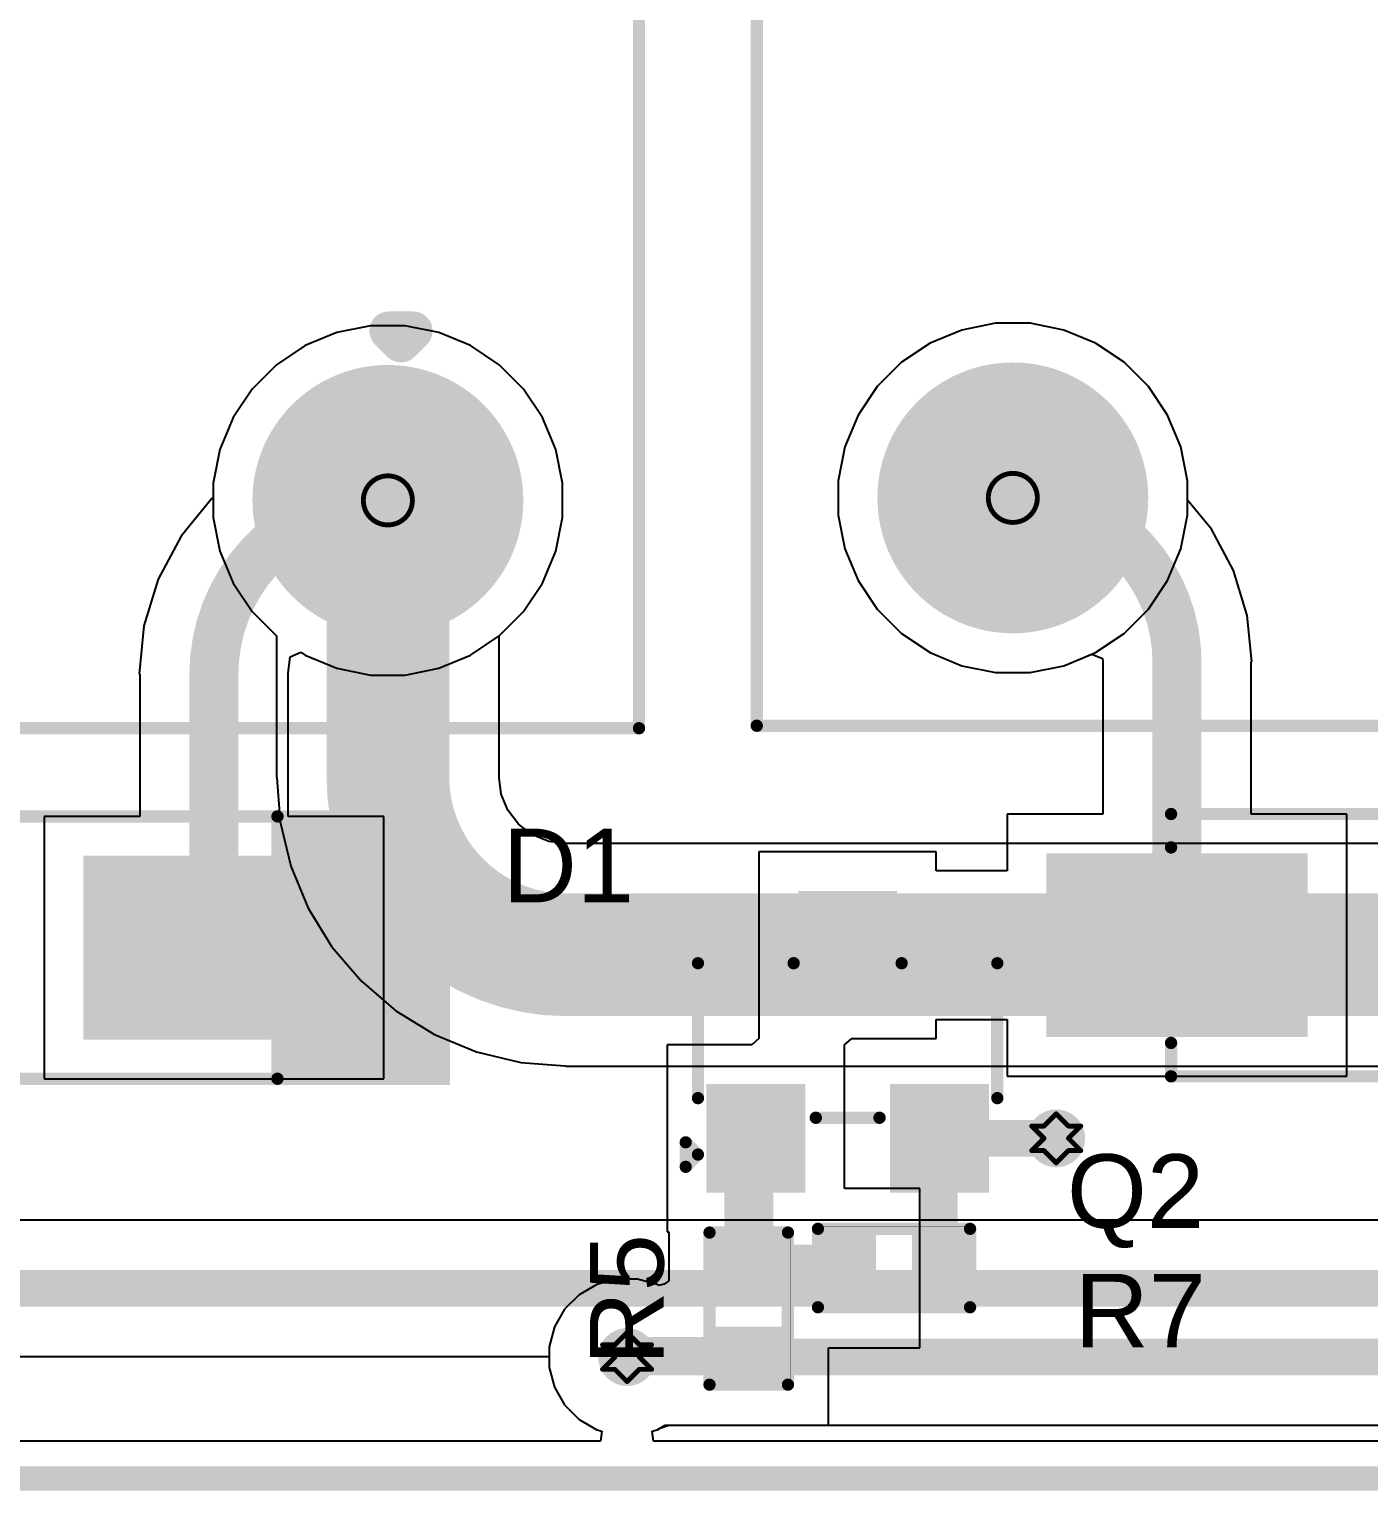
# Model space of a CAD drawing. Header units: inches. Extents: x -4 to 182, y -4 to 85.
# Drawn here: x 10.68 to 24.54, y -4.13 to 11.01 of the extents above; entities that cross this region are included whole.
import ezdxf

# ---------------------------------------------------------------- set-up
doc = ezdxf.new("R2010")
doc.units = ezdxf.units.IN
for name, color, linetype in [('Board Outline', 216, 'Continuous'), ('Bottom Layer', 5, 'Continuous'), ('Bottom Solder', 6, 'Continuous'), ('Drill Drawing', 1, 'Continuous'), ('Multi-Layer', 9, 'Continuous'), ('Pad Holes', 156, 'Continuous'), ('Top Layer', 1, 'Continuous'), ('Top Overlay', 2, 'Continuous'), ('Top Paste', 8, 'Continuous'), ('Top Solder', 216, 'Continuous'), ('Via Holes', 16, 'Continuous')]:
    doc.layers.add(name, color=color, linetype=linetype)
doc.styles.add('Arial', font='', dxfattribs={"height": 0.2})
doc.styles.get('Arial').set_extended_font_data('Arial')

# ---------------------------------------------------------------- blocks, each defined once
blk = doc.blocks.new('R___0402_4')
at = {"layer": 'Top Layer'}
for points in [[(-0.699, -0.318), (-0.699, 0.318), (-0.241, 0.318), (-0.241, -0.318)], [(0.241, -0.318), (0.241, 0.318), (0.699, 0.318), (0.699, -0.318)]]:
    blk.add_hatch(color=1, dxfattribs=at).paths.add_polyline_path(points)
at = {"layer": 'Top Paste'}
for points in [[(-0.699, -0.318), (-0.699, 0.318), (-0.241, 0.318), (-0.241, -0.318)], [(0.241, -0.318), (0.241, 0.318), (0.699, 0.318), (0.699, -0.318)]]:
    blk.add_hatch(color=8, dxfattribs=at).paths.add_polyline_path(points)
at = {"layer": 'Top Solder'}
for points in [[(-0.754, -0.373), (-0.754, 0.373), (-0.186, 0.373), (-0.186, -0.373)], [(0.186, -0.373), (0.186, 0.373), (0.754, 0.373), (0.754, -0.373)]]:
    blk.add_hatch(color=216, dxfattribs=at).paths.add_polyline_path(points)
at = {"layer": 'Top Overlay'}
for points in [[(0.787, 0.406, 0.127, 0.127, 0), (-0.787, 0.406, 0.127, 0.127, 0)], [(-0.787, 0.406, 0.127, 0.127, 0), (-0.787, -0.406, 0.127, 0.127, 0)], [(0.787, 0.406, 0.127, 0.127, 0), (0.787, -0.406, 0.127, 0.127, 0)], [(0.787, -0.406, 0.127, 0.127, 0), (-0.787, -0.406, 0.127, 0.127, 0)], [(0.813, -0.432, 0.00323, 0.00323, 0), (-0.813, -0.432, 0.00323, 0.00323, 0)]]:
    blk.add_lwpolyline(points, format="xyseb", dxfattribs=at)
for points in [[(-0.819, 0.406, 0.0635, 0.0635, 1), (-0.756, 0.406, 0.0635, 0.0635, 1)], [(-0.819, 0.406, 0.0635, 0.0635, 1), (-0.756, 0.406, 0.0635, 0.0635, 1)], [(0.756, 0.406, 0.0635, 0.0635, 1), (0.819, 0.406, 0.0635, 0.0635, 1)], [(0.756, 0.406, 0.0635, 0.0635, 1), (0.819, 0.406, 0.0635, 0.0635, 1)], [(-0.819, -0.406, 0.0635, 0.0635, 1), (-0.756, -0.406, 0.0635, 0.0635, 1)], [(-0.819, -0.406, 0.0635, 0.0635, 1), (-0.756, -0.406, 0.0635, 0.0635, 1)], [(-0.814, -0.432, 0.00161, 0.00161, 1), (-0.812, -0.432, 0.00161, 0.00161, 1)], [(0.756, -0.406, 0.0635, 0.0635, 1), (0.819, -0.406, 0.0635, 0.0635, 1)], [(0.756, -0.406, 0.0635, 0.0635, 1), (0.819, -0.406, 0.0635, 0.0635, 1)], [(0.812, -0.432, 0.00161, 0.00161, 1), (0.814, -0.432, 0.00161, 0.00161, 1)]]:
    blk.add_lwpolyline(points, format="xyseb", close=True, dxfattribs=at)
blk = doc.blocks.new('R___0402_6')
at = {"layer": 'Top Layer'}
for points in [[(-0.699, -0.318), (-0.699, 0.318), (-0.241, 0.318), (-0.241, -0.318)], [(0.241, -0.318), (0.241, 0.318), (0.699, 0.318), (0.699, -0.318)]]:
    blk.add_hatch(color=1, dxfattribs=at).paths.add_polyline_path(points)
at = {"layer": 'Top Paste'}
for points in [[(-0.699, -0.318), (-0.699, 0.318), (-0.241, 0.318), (-0.241, -0.318)], [(0.241, -0.318), (0.241, 0.318), (0.699, 0.318), (0.699, -0.318)]]:
    blk.add_hatch(color=8, dxfattribs=at).paths.add_polyline_path(points)
at = {"layer": 'Top Solder'}
for points in [[(-0.754, -0.373), (-0.754, 0.373), (-0.186, 0.373), (-0.186, -0.373)], [(0.186, -0.373), (0.186, 0.373), (0.754, 0.373), (0.754, -0.373)]]:
    blk.add_hatch(color=216, dxfattribs=at).paths.add_polyline_path(points)
at = {"layer": 'Top Overlay'}
for points in [[(-0.787, 0.406, 0.127, 0.127, 0), (0.787, 0.406, 0.127, 0.127, 0)], [(-0.787, 0.406, 0.127, 0.127, 0), (-0.787, -0.406, 0.127, 0.127, 0)], [(0.787, 0.406, 0.127, 0.127, 0), (0.787, -0.406, 0.127, 0.127, 0)], [(-0.787, -0.406, 0.127, 0.127, 0), (0.787, -0.406, 0.127, 0.127, 0)], [(-0.813, -0.432, 0.00323, 0.00323, 0), (0.813, -0.432, 0.00323, 0.00323, 0)]]:
    blk.add_lwpolyline(points, format="xyseb", dxfattribs=at)
for points in [[(-0.819, 0.406, 0.0635, 0.0635, 1), (-0.756, 0.406, 0.0635, 0.0635, 1)], [(-0.819, 0.406, 0.0635, 0.0635, 1), (-0.756, 0.406, 0.0635, 0.0635, 1)], [(0.756, 0.406, 0.0635, 0.0635, 1), (0.819, 0.406, 0.0635, 0.0635, 1)], [(0.756, 0.406, 0.0635, 0.0635, 1), (0.819, 0.406, 0.0635, 0.0635, 1)], [(-0.819, -0.406, 0.0635, 0.0635, 1), (-0.756, -0.406, 0.0635, 0.0635, 1)], [(-0.819, -0.406, 0.0635, 0.0635, 1), (-0.756, -0.406, 0.0635, 0.0635, 1)], [(-0.814, -0.432, 0.00161, 0.00161, 1), (-0.812, -0.432, 0.00161, 0.00161, 1)], [(0.756, -0.406, 0.0635, 0.0635, 1), (0.819, -0.406, 0.0635, 0.0635, 1)], [(0.756, -0.406, 0.0635, 0.0635, 1), (0.819, -0.406, 0.0635, 0.0635, 1)], [(0.812, -0.432, 0.00161, 0.00161, 1), (0.814, -0.432, 0.00161, 0.00161, 1)]]:
    blk.add_lwpolyline(points, format="xyseb", close=True, dxfattribs=at)
blk = doc.blocks.new('SOT_23_11')
at = {"layer": 'Top Layer'}
for points in [[(-0.41, 1.46), (0.41, 1.46), (0.41, 0.54), (-0.41, 0.54)], [(-1.36, -0.54), (-0.54, -0.54), (-0.54, -1.46), (-1.36, -1.46)], [(0.54, -0.54), (1.36, -0.54), (1.36, -1.46), (0.54, -1.46)]]:
    blk.add_hatch(color=1, dxfattribs=at).paths.add_polyline_path(points)
at = {"layer": 'Top Paste'}
for points in [[(-0.41, 1.46), (0.41, 1.46), (0.41, 0.54), (-0.41, 0.54)], [(-1.36, -0.54), (-0.54, -0.54), (-0.54, -1.46), (-1.36, -1.46)], [(0.54, -0.54), (1.36, -0.54), (1.36, -1.46), (0.54, -1.46)]]:
    blk.add_hatch(color=8, dxfattribs=at).paths.add_polyline_path(points)
at = {"layer": 'Top Solder'}
for points in [[(-0.512, 1.562), (0.512, 1.562), (0.512, 0.438), (-0.512, 0.438)], [(-1.462, -0.438), (-0.438, -0.438), (-0.438, -1.562), (-1.462, -1.562)], [(0.438, -0.438), (1.462, -0.438), (1.462, -1.562), (0.438, -1.562)]]:
    blk.add_hatch(color=216, dxfattribs=at).paths.add_polyline_path(points)
at = {"layer": 'Top Overlay'}
for points in [[(-1.549, -0.584, 0.127, 0.127, 0), (-1.549, 0.813, 0.127, 0.127, 0)], [(-1.549, 0.813, 0.127, 0.127, 0), (-0.559, 0.813, 0.127, 0.127, 0)], [(0.559, 0.813, 0.127, 0.127, 0), (1.549, 0.813, 0.127, 0.127, 0)], [(1.549, -0.584, 0.127, 0.127, 0), (1.549, 0.813, 0.127, 0.127, 0)], [(-0.33, -0.787, 0.127, 0.127, 0), (0.33, -0.787, 0.127, 0.127, 0)], [(-1.676, -1.041, 0.127, 0.127, 0), (-1.549, -1.168, 0.127, 0.127, 0)], [(-1.676, -1.295, 0.127, 0.127, 0), (-1.676, -1.041, 0.127, 0.127, 0)], [(-1.676, -1.295, 0.127, 0.127, 0), (-1.549, -1.168, 0.127, 0.127, 0)]]:
    blk.add_lwpolyline(points, format="xyseb", dxfattribs=at)
for points in [[(-1.581, 0.813, 0.0635, 0.0635, 1), (-1.518, 0.813, 0.0635, 0.0635, 1)], [(-1.581, 0.813, 0.0635, 0.0635, 1), (-1.518, 0.813, 0.0635, 0.0635, 1)], [(-0.591, 0.813, 0.0635, 0.0635, 1), (-0.527, 0.813, 0.0635, 0.0635, 1)], [(0.527, 0.813, 0.0635, 0.0635, 1), (0.591, 0.813, 0.0635, 0.0635, 1)], [(1.518, 0.813, 0.0635, 0.0635, 1), (1.581, 0.813, 0.0635, 0.0635, 1)], [(1.518, 0.813, 0.0635, 0.0635, 1), (1.581, 0.813, 0.0635, 0.0635, 1)], [(-1.581, -0.584, 0.0635, 0.0635, 1), (-1.518, -0.584, 0.0635, 0.0635, 1)], [(1.518, -0.584, 0.0635, 0.0635, 1), (1.581, -0.584, 0.0635, 0.0635, 1)], [(-0.362, -0.787, 0.0635, 0.0635, 1), (-0.298, -0.787, 0.0635, 0.0635, 1)], [(0.298, -0.787, 0.0635, 0.0635, 1), (0.362, -0.787, 0.0635, 0.0635, 1)], [(-1.708, -1.041, 0.0635, 0.0635, 1), (-1.645, -1.041, 0.0635, 0.0635, 1)], [(-1.708, -1.041, 0.0635, 0.0635, 1), (-1.645, -1.041, 0.0635, 0.0635, 1)], [(-1.581, -1.168, 0.0635, 0.0635, 1), (-1.518, -1.168, 0.0635, 0.0635, 1)], [(-1.581, -1.168, 0.0635, 0.0635, 1), (-1.518, -1.168, 0.0635, 0.0635, 1)], [(-1.708, -1.295, 0.0635, 0.0635, 1), (-1.645, -1.295, 0.0635, 0.0635, 1)], [(-1.708, -1.295, 0.0635, 0.0635, 1), (-1.645, -1.295, 0.0635, 0.0635, 1)]]:
    blk.add_lwpolyline(points, format="xyseb", close=True, dxfattribs=at)
blk = doc.blocks.new('G2RL_1A_E2_CV_HA_DC12_13')
at = {"layer": 'Bottom Layer'}
h = blk.add_hatch(color=5, dxfattribs=at)
edge = h.paths.add_edge_path()
edge.add_arc((-12.5, 3.75), 1.3, 0, 360)
at = {"layer": 'Bottom Solder'}
h = blk.add_hatch(color=6, dxfattribs=at)
edge = h.paths.add_edge_path()
edge.add_arc((-12.5, 3.75), 1.402, 0, 360)
at = {"layer": 'Multi-Layer'}
h = blk.add_hatch(color=9, dxfattribs=at)
edge = h.paths.add_edge_path()
edge.add_arc((-12.5, 3.75), 1.3, 0, 360)
at = {"layer": 'Pad Holes'}
h = blk.add_hatch(color=7, dxfattribs=at)
edge = h.paths.add_edge_path()
edge.add_arc((-12.5, 3.75), 0.65, 0, 360)
at = {"layer": 'Top Layer'}
h = blk.add_hatch(color=1, dxfattribs=at)
edge = h.paths.add_edge_path()
edge.add_arc((-12.5, 3.75), 1.3, 0, 360)
at = {"layer": 'Top Solder'}
h = blk.add_hatch(color=216, dxfattribs=at)
edge = h.paths.add_edge_path()
edge.add_arc((-12.5, 3.75), 1.402, 0, 360)
at = {"layer": 'Top Overlay'}
blk.add_lwpolyline([(-14.891, 6.401, 0.0635, 0.0635, 1), (-14.827, 6.401, 0.0635, 0.0635, 1)], format="xyseb", close=True, dxfattribs=at)
blk.add_lwpolyline([(-14.891, 6.401, 0.0635, 0.0635, 1), (-14.827, 6.401, 0.0635, 0.0635, 1)], format="xyseb", close=True, dxfattribs=at)
for points in [[(-14.859, 6.401, 0.127, 0.127, 0), (14.199, 6.401, 0.127, 0.127, 0)], [(-14.859, 6.401, 0.127, 0.127, 0), (-14.859, -6.35, 0.127, 0.127, 0)]]:
    blk.add_lwpolyline(points, format="xyseb", dxfattribs=at)
blk = doc.blocks.new('G2RL_1A_E2_CV_HA_DC12_14')
at = {"layer": 'Bottom Layer'}
h = blk.add_hatch(color=5, dxfattribs=at)
edge = h.paths.add_edge_path()
edge.add_arc((-12.5, -3.75), 1.3, 0, 360)
at = {"layer": 'Bottom Solder'}
h = blk.add_hatch(color=6, dxfattribs=at)
edge = h.paths.add_edge_path()
edge.add_arc((-12.5, -3.75), 1.402, 0, 360)
at = {"layer": 'Multi-Layer'}
h = blk.add_hatch(color=9, dxfattribs=at)
edge = h.paths.add_edge_path()
edge.add_arc((-12.5, -3.75), 1.3, 0, 360)
at = {"layer": 'Pad Holes'}
h = blk.add_hatch(color=7, dxfattribs=at)
edge = h.paths.add_edge_path()
edge.add_arc((-12.5, -3.75), 0.65, 0, 360)
at = {"layer": 'Top Layer'}
h = blk.add_hatch(color=1, dxfattribs=at)
edge = h.paths.add_edge_path()
edge.add_arc((-12.5, -3.75), 1.3, 0, 360)
at = {"layer": 'Top Solder'}
h = blk.add_hatch(color=216, dxfattribs=at)
edge = h.paths.add_edge_path()
edge.add_arc((-12.5, -3.75), 1.402, 0, 360)
at = {"layer": 'Top Overlay'}
for points in [[(-14.859, 6.401, 0.127, 0.127, 0), (-14.859, -6.35, 0.127, 0.127, 0)], [(-10.744, -3.759, 0.4, 0.4, 0), (-10.871, -3.886, 0.4, 0.4, 0)], [(-10.744, -3.759, 0.4, 0.4, 0), (-10.744, -4.013, 0.4, 0.4, 0)], [(-10.871, -3.886, 0.4, 0.4, 0), (-10.744, -4.013, 0.4, 0.4, 0)], [(-14.859, -6.35, 0.127, 0.127, 0), (14.199, -6.35, 0.127, 0.127, 0)]]:
    blk.add_lwpolyline(points, format="xyseb", dxfattribs=at)
for points in [[(-10.844, -3.759, 0.2, 0.2, 1), (-10.644, -3.759, 0.2, 0.2, 1)], [(-10.844, -3.759, 0.2, 0.2, 1), (-10.644, -3.759, 0.2, 0.2, 1)], [(-10.971, -3.886, 0.2, 0.2, 1), (-10.771, -3.886, 0.2, 0.2, 1)], [(-10.971, -3.886, 0.2, 0.2, 1), (-10.771, -3.886, 0.2, 0.2, 1)], [(-10.844, -4.013, 0.2, 0.2, 1), (-10.644, -4.013, 0.2, 0.2, 1)], [(-10.844, -4.013, 0.2, 0.2, 1), (-10.644, -4.013, 0.2, 0.2, 1)], [(-14.891, -6.35, 0.0635, 0.0635, 1), (-14.827, -6.35, 0.0635, 0.0635, 1)], [(-14.891, -6.35, 0.0635, 0.0635, 1), (-14.827, -6.35, 0.0635, 0.0635, 1)]]:
    blk.add_lwpolyline(points, format="xyseb", close=True, dxfattribs=at)
blk = doc.blocks.new('SMA_21')
at = {"layer": 'Top Layer'}
for points in [[(-3.25, 0.85), (-0.75, 0.85), (-0.75, -0.85), (-3.25, -0.85)], [(0.75, 0.85), (3.25, 0.85), (3.25, -0.85), (0.75, -0.85)]]:
    blk.add_hatch(color=1, dxfattribs=at).paths.add_polyline_path(points)
at = {"layer": 'Top Overlay'}
for points in [[(-4.445, -1.422), (-3.278, -1.422), (-3.278, 1.422), (-4.445, 1.422)], [(-3.3, 0.924), (-2.596, 0.924), (-2.596, 1.422), (-3.3, 1.422)], [(-3.3, -1.422), (-2.596, -1.422), (-2.596, -0.924), (-3.3, -0.924)]]:
    blk.add_hatch(color=2, dxfattribs=at).paths.add_polyline_path(points)
at = {"layer": 'Top Paste'}
for points in [[(-3.25, 0.85), (-0.75, 0.85), (-0.75, -0.85), (-3.25, -0.85)], [(0.75, 0.85), (3.25, 0.85), (3.25, -0.85), (0.75, -0.85)]]:
    blk.add_hatch(color=8, dxfattribs=at).paths.add_polyline_path(points)
at = {"layer": 'Top Solder'}
for points in [[(-3.352, 0.952), (-0.648, 0.952), (-0.648, -0.952), (-3.352, -0.952)], [(0.648, 0.952), (3.352, 0.952), (3.352, -0.952), (0.648, -0.952)]]:
    blk.add_hatch(color=216, dxfattribs=at).paths.add_polyline_path(points)
at = {"layer": 'Top Overlay'}
for points in [[(2.061, 1.358, 0.127, 0.127, 0), (-2.658, 1.358, 0.127, 0.127, 0)], [(2.061, 1.358, 0.127, 0.127, 0), (2.061, 1.012, 0.127, 0.127, 0)], [(2.061, -1.012, 0.127, 0.127, 0), (2.061, -1.358, 0.127, 0.127, 0)], [(2.061, -1.358, 0.127, 0.127, 0), (-2.658, -1.358, 0.127, 0.127, 0)]]:
    blk.add_lwpolyline(points, format="xyseb", dxfattribs=at)
for points in [[(-2.69, 1.358, 0.0635, 0.0635, 1), (-2.626, 1.358, 0.0635, 0.0635, 1)], [(2.029, 1.358, 0.0635, 0.0635, 1), (2.093, 1.358, 0.0635, 0.0635, 1)], [(2.029, 1.358, 0.0635, 0.0635, 1), (2.093, 1.358, 0.0635, 0.0635, 1)], [(2.029, 1.012, 0.0635, 0.0635, 1), (2.093, 1.012, 0.0635, 0.0635, 1)], [(2.029, -1.012, 0.0635, 0.0635, 1), (2.093, -1.012, 0.0635, 0.0635, 1)], [(-2.69, -1.358, 0.0635, 0.0635, 1), (-2.626, -1.358, 0.0635, 0.0635, 1)], [(2.029, -1.358, 0.0635, 0.0635, 1), (2.093, -1.358, 0.0635, 0.0635, 1)], [(2.029, -1.358, 0.0635, 0.0635, 1), (2.093, -1.358, 0.0635, 0.0635, 1)]]:
    blk.add_lwpolyline(points, format="xyseb", close=True, dxfattribs=at)
blk = doc.blocks.new('SMA_22')
at = {"layer": 'Top Layer'}
for points in [[(-3.25, 0.85), (-0.75, 0.85), (-0.75, -0.85), (-3.25, -0.85)], [(0.75, 0.85), (3.25, 0.85), (3.25, -0.85), (0.75, -0.85)]]:
    blk.add_hatch(color=1, dxfattribs=at).paths.add_polyline_path(points)
at = {"layer": 'Top Overlay'}
for points in [[(-4.445, -1.422), (-3.278, -1.422), (-3.278, 1.422), (-4.445, 1.422)], [(-3.3, 0.924), (-2.596, 0.924), (-2.596, 1.422), (-3.3, 1.422)], [(-3.3, -1.422), (-2.596, -1.422), (-2.596, -0.924), (-3.3, -0.924)]]:
    blk.add_hatch(color=2, dxfattribs=at).paths.add_polyline_path(points)
at = {"layer": 'Top Paste'}
for points in [[(-3.25, 0.85), (-0.75, 0.85), (-0.75, -0.85), (-3.25, -0.85)], [(0.75, 0.85), (3.25, 0.85), (3.25, -0.85), (0.75, -0.85)]]:
    blk.add_hatch(color=8, dxfattribs=at).paths.add_polyline_path(points)
at = {"layer": 'Top Solder'}
for points in [[(-3.352, 0.952), (-0.648, 0.952), (-0.648, -0.952), (-3.352, -0.952)], [(0.648, 0.952), (3.352, 0.952), (3.352, -0.952), (0.648, -0.952)]]:
    blk.add_hatch(color=216, dxfattribs=at).paths.add_polyline_path(points)
at = {"layer": 'Top Overlay'}
for points in [[(2.061, 1.358, 0.127, 0.127, 0), (-2.658, 1.358, 0.127, 0.127, 0)], [(2.061, 1.358, 0.127, 0.127, 0), (2.061, 1.012, 0.127, 0.127, 0)], [(2.061, -1.012, 0.127, 0.127, 0), (2.061, -1.358, 0.127, 0.127, 0)], [(2.061, -1.358, 0.127, 0.127, 0), (-2.658, -1.358, 0.127, 0.127, 0)]]:
    blk.add_lwpolyline(points, format="xyseb", dxfattribs=at)
for points in [[(-2.69, 1.358, 0.0635, 0.0635, 1), (-2.626, 1.358, 0.0635, 0.0635, 1)], [(2.029, 1.358, 0.0635, 0.0635, 1), (2.093, 1.358, 0.0635, 0.0635, 1)], [(2.029, 1.358, 0.0635, 0.0635, 1), (2.093, 1.358, 0.0635, 0.0635, 1)], [(2.029, 1.012, 0.0635, 0.0635, 1), (2.093, 1.012, 0.0635, 0.0635, 1)], [(2.029, -1.012, 0.0635, 0.0635, 1), (2.093, -1.012, 0.0635, 0.0635, 1)], [(-2.69, -1.358, 0.0635, 0.0635, 1), (-2.626, -1.358, 0.0635, 0.0635, 1)], [(2.029, -1.358, 0.0635, 0.0635, 1), (2.093, -1.358, 0.0635, 0.0635, 1)], [(2.029, -1.358, 0.0635, 0.0635, 1), (2.093, -1.358, 0.0635, 0.0635, 1)]]:
    blk.add_lwpolyline(points, format="xyseb", close=True, dxfattribs=at)

msp = doc.modelspace()

# ---------------------------------------------------------------- hatches: boundary and pattern name
at = {"layer": 'Bottom Layer'}
h = msp.add_hatch(color=5, dxfattribs=at)
edge = h.paths.add_edge_path()
edge.add_arc((21.308, -0.478), 0.3, 0, 360)
h = msp.add_hatch(color=5, dxfattribs=at)
edge = h.paths.add_edge_path()
edge.add_arc((16.866, -2.743), 0.3, 0, 360)
at = {"layer": 'Top Layer'}
h = msp.add_hatch(color=1, dxfattribs=at)
edge = h.paths.add_edge_path()
edge.add_arc((21.308, -0.478), 0.3, 0, 360)
h = msp.add_hatch(color=1, dxfattribs=at)
edge = h.paths.add_edge_path()
edge.add_arc((16.866, -2.743), 0.3, 0, 360)
at = {"layer": 'Via Holes'}
h = msp.add_hatch(color=7, dxfattribs=at)
edge = h.paths.add_edge_path()
edge.add_arc((21.308, -0.478), 0.15, 0, 360)
h = msp.add_hatch(color=7, dxfattribs=at)
edge = h.paths.add_edge_path()
edge.add_arc((16.866, -2.743), 0.15, 0, 360)

# ---------------------------------------------------------------- linework, layer by layer
at = {"layer": 'Board Outline'}
msp.add_lwpolyline([(-1, -4, 0.254, 0.254, 0), (50.174, -4, 0.254, 0.254, 0)], format="xyseb", dxfattribs=at)
at = {"layer": 'Bottom Layer'}
for p, q in [((14.211, 7.935), (13.862, 7.866)), ((14.567, 7.935), (14.211, 7.935)), ((14.916, 7.866), (14.567, 7.935)), ((20.332, 7.891), (20.003, 7.755)), ((20.681, 7.961), (20.332, 7.891)), ((21.037, 7.961), (20.681, 7.961)), ((21.386, 7.891), (21.037, 7.961)), ((21.715, 7.755), (21.386, 7.891)), ((13.533, 7.73), (13.237, 7.532)), ((13.862, 7.866), (13.533, 7.73)), ((15.245, 7.73), (14.916, 7.866)), ((15.542, 7.532), (15.245, 7.73)), ((20.003, 7.755), (19.707, 7.557)), ((22.012, 7.557), (21.715, 7.755)), ((13.237, 7.532), (12.985, 7.28)), ((15.793, 7.28), (15.542, 7.532)), ((19.707, 7.557), (19.455, 7.305)), ((22.263, 7.305), (22.012, 7.557)), ((12.985, 7.28), (12.787, 6.984)), ((15.991, 6.984), (15.793, 7.28)), ((19.455, 7.305), (19.257, 7.009)), ((22.461, 7.009), (22.263, 7.305)), ((12.787, 6.984), (12.651, 6.655)), ((16.128, 6.655), (15.991, 6.984)), ((19.257, 7.009), (19.121, 6.68)), ((22.598, 6.68), (22.461, 7.009)), ((19.121, 6.68), (19.051, 6.331)), ((22.667, 6.331), (22.598, 6.68)), ((12.651, 6.655), (12.581, 6.305)), ((16.197, 6.305), (16.128, 6.655)), ((12.581, 6.305), (12.581, 5.949)), ((16.197, 5.949), (16.197, 6.305)), ((19.051, 6.331), (19.051, 5.975)), ((22.667, 5.975), (22.667, 6.331)), ((12.581, 5.949), (12.651, 5.6)), ((16.128, 5.6), (16.197, 5.949)), ((19.051, 5.975), (19.121, 5.625)), ((22.598, 5.625), (22.667, 5.975)), ((12.651, 5.6), (12.787, 5.271)), ((15.991, 5.271), (16.128, 5.6)), ((19.121, 5.625), (19.257, 5.296)), ((22.461, 5.296), (22.598, 5.625)), ((19.257, 5.296), (19.455, 5)), ((22.263, 5), (22.461, 5.296)), ((12.787, 5.271), (12.985, 4.975)), ((15.793, 4.975), (15.991, 5.271)), ((19.455, 5), (19.707, 4.748)), ((22.012, 4.748), (22.263, 5)), ((12.985, 4.975), (13.236, 4.723)), ((15.542, 4.723), (15.793, 4.975)), ((13.236, 4.723), (13.236, 3.267)), ((15.542, 3.267), (15.542, 4.723)), ((19.707, 4.748), (20.003, 4.551)), ((21.715, 4.551), (22.012, 4.748)), ((20.003, 4.551), (20.332, 4.414)), ((21.386, 4.414), (21.715, 4.551)), ((20.332, 4.414), (20.681, 4.345)), ((21.037, 4.345), (21.386, 4.414)), ((20.681, 4.345), (21.037, 4.345)), ((13.236, 3.267), (13.238, 3.255)), ((13.238, 3.255), (13.274, 2.798)), ((15.54, 3.255), (15.542, 3.267)), ((15.563, 3.087), (15.54, 3.255)), ((15.632, 2.92), (15.563, 3.087)), ((15.742, 2.776), (15.632, 2.92)), ((13.274, 2.798), (13.384, 2.341)), ((15.886, 2.665), (15.742, 2.776)), ((16.054, 2.596), (15.886, 2.665)), ((16.222, 2.574), (16.054, 2.596)), ((16.234, 2.575), (16.222, 2.574)), ((26.312, 2.575), (16.234, 2.575)), ((13.384, 2.341), (13.563, 1.906)), ((13.563, 1.906), (13.809, 1.505)), ((13.809, 1.505), (14.115, 1.148)), ((14.115, 1.148), (14.472, 0.842)), ((14.472, 0.842), (14.873, 0.597)), ((14.873, 0.597), (15.308, 0.417)), ((15.308, 0.417), (15.765, 0.307)), ((15.765, 0.307), (16.222, 0.271)), ((16.222, 0.271), (16.234, 0.27)), ((16.234, 0.27), (26.312, 0.27)), ((33.131, -1.327), (4.747, -1.327)), ((4.817, -2.737), (16.058, -2.737)), ((16.058, -2.737), (16.058, -2.85)), ((16.058, -2.85), (16.113, -3.055)), ((16.113, -3.055), (16.219, -3.239)), ((16.219, -3.239), (16.369, -3.39)), ((16.369, -3.39), (16.554, -3.496)), ((17.177, -3.496), (17.261, -3.448)), ((17.261, -3.448), (34.931, -3.448)), ((16.592, -3.612), (4.964, -3.612)), ((16.554, -3.496), (16.605, -3.51)), ((16.605, -3.51), (16.592, -3.612)), ((17.126, -3.51), (17.177, -3.496)), ((17.139, -3.612), (17.126, -3.51)), ((50.345, -3.612), (17.139, -3.612))]:
    msp.add_line(p, q, dxfattribs=at)
for points in [[(14.389, 3.267, 1.27, 1.27, 0), (14.389, 6.127, 1.27, 1.27, 0)], [(16.234, 1.422, 1.27, 1.27, -0.414214), (14.389, 3.267, 1.27, 1.27, 0)], [(16.234, 1.422, 1.27, 1.27, 0), (26.312, 1.422, 1.27, 1.27, 0)], [(4.747, -2.032, 0.381, 0.381, 0), (33.131, -2.032, 0.381, 0.381, 0)], [(16.866, -2.743, 0.381, 0.381, 0), (34.931, -2.743, 0.381, 0.381, 0)]]:
    msp.add_lwpolyline(points, format="xyseb", dxfattribs=at)
for points in [[(14.072, 6.127, 0.635, 0.635, 1), (14.707, 6.127, 0.635, 0.635, 1)], [(14.072, 3.267, 0.635, 0.635, 1), (14.707, 3.267, 0.635, 0.635, 1)], [(14.072, 3.267, 0.635, 0.635, 1), (14.707, 3.267, 0.635, 0.635, 1)], [(15.916, 1.422, 0.635, 0.635, 1), (16.551, 1.422, 0.635, 0.635, 1)], [(15.916, 1.422, 0.635, 0.635, 1), (16.551, 1.422, 0.635, 0.635, 1)], [(16.77, -2.743, 0.191, 0.191, 1), (16.961, -2.743, 0.191, 0.191, 1)]]:
    msp.add_lwpolyline(points, format="xyseb", close=True, dxfattribs=at)
at = {"layer": 'Drill Drawing'}
for points in [[(14.643, 6.127, 0.0508, 0.0508, 1), (14.135, 6.127, 0.0508, 0.0508, 1)], [(21.113, 6.153, 0.0508, 0.0508, 1), (20.605, 6.153, 0.0508, 0.0508, 1)], [(14.122, 6.127, 0.0254, 0.0254, 1), (14.148, 6.127, 0.0254, 0.0254, 1)], [(14.63, 6.127, 0.0254, 0.0254, 1), (14.656, 6.127, 0.0254, 0.0254, 1)], [(20.592, 6.153, 0.0254, 0.0254, 1), (20.618, 6.153, 0.0254, 0.0254, 1)], [(21.1, 6.153, 0.0254, 0.0254, 1), (21.126, 6.153, 0.0254, 0.0254, 1)], [(21.296, -0.224, 0.0254, 0.0254, 1), (21.321, -0.224, 0.0254, 0.0254, 1)], [(21.296, -0.224, 0.0254, 0.0254, 1), (21.321, -0.224, 0.0254, 0.0254, 1)], [(21.042, -0.351, 0.0254, 0.0254, 1), (21.067, -0.351, 0.0254, 0.0254, 1)], [(21.042, -0.351, 0.0254, 0.0254, 1), (21.067, -0.351, 0.0254, 0.0254, 1)], [(21.169, -0.351, 0.0254, 0.0254, 1), (21.194, -0.351, 0.0254, 0.0254, 1)], [(21.169, -0.351, 0.0254, 0.0254, 1), (21.194, -0.351, 0.0254, 0.0254, 1)], [(21.169, -0.478, 0.0254, 0.0254, 1), (21.194, -0.478, 0.0254, 0.0254, 1)], [(21.169, -0.478, 0.0254, 0.0254, 1), (21.194, -0.478, 0.0254, 0.0254, 1)], [(21.423, -0.351, 0.0254, 0.0254, 1), (21.448, -0.351, 0.0254, 0.0254, 1)], [(21.423, -0.351, 0.0254, 0.0254, 1), (21.448, -0.351, 0.0254, 0.0254, 1)], [(21.423, -0.478, 0.0254, 0.0254, 1), (21.448, -0.478, 0.0254, 0.0254, 1)], [(21.423, -0.478, 0.0254, 0.0254, 1), (21.448, -0.478, 0.0254, 0.0254, 1)], [(21.55, -0.351, 0.0254, 0.0254, 1), (21.575, -0.351, 0.0254, 0.0254, 1)], [(21.55, -0.351, 0.0254, 0.0254, 1), (21.575, -0.351, 0.0254, 0.0254, 1)], [(21.042, -0.605, 0.0254, 0.0254, 1), (21.067, -0.605, 0.0254, 0.0254, 1)], [(21.042, -0.605, 0.0254, 0.0254, 1), (21.067, -0.605, 0.0254, 0.0254, 1)], [(21.169, -0.605, 0.0254, 0.0254, 1), (21.194, -0.605, 0.0254, 0.0254, 1)], [(21.169, -0.605, 0.0254, 0.0254, 1), (21.194, -0.605, 0.0254, 0.0254, 1)], [(21.423, -0.605, 0.0254, 0.0254, 1), (21.448, -0.605, 0.0254, 0.0254, 1)], [(21.423, -0.605, 0.0254, 0.0254, 1), (21.448, -0.605, 0.0254, 0.0254, 1)], [(21.55, -0.605, 0.0254, 0.0254, 1), (21.575, -0.605, 0.0254, 0.0254, 1)], [(21.55, -0.605, 0.0254, 0.0254, 1), (21.575, -0.605, 0.0254, 0.0254, 1)], [(21.296, -0.732, 0.0254, 0.0254, 1), (21.321, -0.732, 0.0254, 0.0254, 1)], [(21.296, -0.732, 0.0254, 0.0254, 1), (21.321, -0.732, 0.0254, 0.0254, 1)], [(16.853, -2.489, 0.0254, 0.0254, 1), (16.878, -2.489, 0.0254, 0.0254, 1)], [(16.853, -2.489, 0.0254, 0.0254, 1), (16.878, -2.489, 0.0254, 0.0254, 1)], [(16.599, -2.616, 0.0254, 0.0254, 1), (16.624, -2.616, 0.0254, 0.0254, 1)], [(16.599, -2.616, 0.0254, 0.0254, 1), (16.624, -2.616, 0.0254, 0.0254, 1)], [(16.726, -2.616, 0.0254, 0.0254, 1), (16.751, -2.616, 0.0254, 0.0254, 1)], [(16.726, -2.616, 0.0254, 0.0254, 1), (16.751, -2.616, 0.0254, 0.0254, 1)], [(16.726, -2.743, 0.0254, 0.0254, 1), (16.751, -2.743, 0.0254, 0.0254, 1)], [(16.726, -2.743, 0.0254, 0.0254, 1), (16.751, -2.743, 0.0254, 0.0254, 1)], [(16.98, -2.616, 0.0254, 0.0254, 1), (17.005, -2.616, 0.0254, 0.0254, 1)], [(16.98, -2.616, 0.0254, 0.0254, 1), (17.005, -2.616, 0.0254, 0.0254, 1)], [(16.98, -2.743, 0.0254, 0.0254, 1), (17.005, -2.743, 0.0254, 0.0254, 1)], [(16.98, -2.743, 0.0254, 0.0254, 1), (17.005, -2.743, 0.0254, 0.0254, 1)], [(17.107, -2.616, 0.0254, 0.0254, 1), (17.132, -2.616, 0.0254, 0.0254, 1)], [(17.107, -2.616, 0.0254, 0.0254, 1), (17.132, -2.616, 0.0254, 0.0254, 1)], [(16.599, -2.87, 0.0254, 0.0254, 1), (16.624, -2.87, 0.0254, 0.0254, 1)], [(16.599, -2.87, 0.0254, 0.0254, 1), (16.624, -2.87, 0.0254, 0.0254, 1)], [(16.726, -2.87, 0.0254, 0.0254, 1), (16.751, -2.87, 0.0254, 0.0254, 1)], [(16.726, -2.87, 0.0254, 0.0254, 1), (16.751, -2.87, 0.0254, 0.0254, 1)], [(16.98, -2.87, 0.0254, 0.0254, 1), (17.005, -2.87, 0.0254, 0.0254, 1)], [(16.98, -2.87, 0.0254, 0.0254, 1), (17.005, -2.87, 0.0254, 0.0254, 1)], [(17.107, -2.87, 0.0254, 0.0254, 1), (17.132, -2.87, 0.0254, 0.0254, 1)], [(17.107, -2.87, 0.0254, 0.0254, 1), (17.132, -2.87, 0.0254, 0.0254, 1)], [(16.853, -2.997, 0.0254, 0.0254, 1), (16.878, -2.997, 0.0254, 0.0254, 1)], [(16.853, -2.997, 0.0254, 0.0254, 1), (16.878, -2.997, 0.0254, 0.0254, 1)]]:
    msp.add_lwpolyline(points, format="xyseb", close=True, dxfattribs=at)
for points in [[(21.181, -0.351, 0.0508, 0.0508, 0), (21.308, -0.224, 0.0508, 0.0508, 0)], [(21.308, -0.224, 0.0508, 0.0508, 0), (21.435, -0.351, 0.0508, 0.0508, 0)], [(21.054, -0.351, 0.0508, 0.0508, 0), (21.181, -0.478, 0.0508, 0.0508, 0)], [(21.054, -0.351, 0.0508, 0.0508, 0), (21.181, -0.351, 0.0508, 0.0508, 0)], [(21.054, -0.605, 0.0508, 0.0508, 0), (21.181, -0.478, 0.0508, 0.0508, 0)], [(21.435, -0.351, 0.0508, 0.0508, 0), (21.562, -0.351, 0.0508, 0.0508, 0)], [(21.435, -0.478, 0.0508, 0.0508, 0), (21.562, -0.351, 0.0508, 0.0508, 0)], [(21.435, -0.478, 0.0508, 0.0508, 0), (21.562, -0.605, 0.0508, 0.0508, 0)], [(21.054, -0.605, 0.0508, 0.0508, 0), (21.181, -0.605, 0.0508, 0.0508, 0)], [(21.181, -0.605, 0.0508, 0.0508, 0), (21.308, -0.732, 0.0508, 0.0508, 0)], [(21.308, -0.732, 0.0508, 0.0508, 0), (21.435, -0.605, 0.0508, 0.0508, 0)], [(21.435, -0.605, 0.0508, 0.0508, 0), (21.562, -0.605, 0.0508, 0.0508, 0)], [(16.739, -2.616, 0.0508, 0.0508, 0), (16.866, -2.489, 0.0508, 0.0508, 0)], [(16.866, -2.489, 0.0508, 0.0508, 0), (16.993, -2.616, 0.0508, 0.0508, 0)], [(16.612, -2.616, 0.0508, 0.0508, 0), (16.739, -2.743, 0.0508, 0.0508, 0)], [(16.612, -2.616, 0.0508, 0.0508, 0), (16.739, -2.616, 0.0508, 0.0508, 0)], [(16.612, -2.87, 0.0508, 0.0508, 0), (16.739, -2.743, 0.0508, 0.0508, 0)], [(16.993, -2.616, 0.0508, 0.0508, 0), (17.12, -2.616, 0.0508, 0.0508, 0)], [(16.993, -2.743, 0.0508, 0.0508, 0), (17.12, -2.616, 0.0508, 0.0508, 0)], [(16.993, -2.743, 0.0508, 0.0508, 0), (17.12, -2.87, 0.0508, 0.0508, 0)], [(16.612, -2.87, 0.0508, 0.0508, 0), (16.739, -2.87, 0.0508, 0.0508, 0)], [(16.739, -2.87, 0.0508, 0.0508, 0), (16.866, -2.997, 0.0508, 0.0508, 0)], [(16.866, -2.997, 0.0508, 0.0508, 0), (16.993, -2.87, 0.0508, 0.0508, 0)], [(16.993, -2.87, 0.0508, 0.0508, 0), (17.12, -2.87, 0.0508, 0.0508, 0)]]:
    msp.add_lwpolyline(points, format="xyseb", dxfattribs=at)
at = {"layer": 'Top Layer'}
for p, q in [((14.211, 7.935), (13.862, 7.866)), ((14.567, 7.935), (14.211, 7.935)), ((14.916, 7.866), (14.567, 7.935)), ((20.332, 7.891), (20.003, 7.755)), ((20.681, 7.961), (20.332, 7.891)), ((21.037, 7.961), (20.681, 7.961)), ((21.386, 7.891), (21.037, 7.961)), ((21.715, 7.755), (21.386, 7.891)), ((13.533, 7.73), (13.237, 7.532)), ((13.862, 7.866), (13.533, 7.73)), ((15.245, 7.73), (14.916, 7.866)), ((15.542, 7.532), (15.245, 7.73)), ((20.003, 7.755), (19.707, 7.557)), ((22.012, 7.557), (21.715, 7.755)), ((13.237, 7.532), (12.985, 7.28)), ((15.793, 7.28), (15.542, 7.532)), ((19.707, 7.557), (19.455, 7.305)), ((22.263, 7.305), (22.012, 7.557)), ((12.985, 7.28), (12.787, 6.984)), ((15.991, 6.984), (15.793, 7.28)), ((19.455, 7.305), (19.257, 7.009)), ((22.461, 7.009), (22.263, 7.305)), ((12.787, 6.984), (12.651, 6.655)), ((16.128, 6.655), (15.991, 6.984)), ((19.257, 7.009), (19.121, 6.68)), ((22.598, 6.68), (22.461, 7.009)), ((19.121, 6.68), (19.051, 6.331)), ((22.667, 6.331), (22.598, 6.68)), ((12.651, 6.655), (12.581, 6.305)), ((16.197, 6.305), (16.128, 6.655)), ((12.581, 6.305), (12.581, 6.158)), ((16.197, 5.949), (16.197, 6.305)), ((19.051, 6.331), (19.051, 5.975)), ((22.667, 6.13), (22.667, 6.331)), ((12.568, 6.148), (12.248, 5.757)), ((12.581, 6.158), (12.568, 6.148)), ((22.915, 5.828), (22.667, 6.13)), ((16.128, 5.6), (16.197, 5.949)), ((19.051, 5.975), (19.121, 5.625)), ((12.248, 5.757), (12.01, 5.312)), ((23.144, 5.4), (22.915, 5.828)), ((15.991, 5.271), (16.128, 5.6)), ((19.121, 5.625), (19.257, 5.296)), ((12.01, 5.312), (11.863, 4.829)), ((19.257, 5.296), (19.455, 5)), ((23.285, 4.936), (23.144, 5.4)), ((15.793, 4.975), (15.991, 5.271)), ((19.455, 5), (19.707, 4.748)), ((15.542, 4.723), (15.793, 4.975)), ((23.332, 4.454), (23.285, 4.936)), ((11.863, 4.829), (11.814, 4.327)), ((15.245, 4.525), (15.542, 4.723)), ((19.707, 4.748), (20.003, 4.551)), ((13.378, 4.506), (13.487, 4.556)), ((13.487, 4.556), (13.533, 4.525)), ((20.003, 4.551), (20.332, 4.414)), ((13.356, 4.337), (13.378, 4.506)), ((13.533, 4.525), (13.862, 4.389)), ((13.862, 4.389), (14.211, 4.319)), ((14.567, 4.319), (14.916, 4.389)), ((14.916, 4.389), (15.245, 4.525)), ((20.332, 4.414), (20.681, 4.345)), ((21.037, 4.345), (21.386, 4.414)), ((21.386, 4.414), (21.678, 4.535)), ((21.678, 4.535), (21.787, 4.489)), ((21.787, 4.489), (21.791, 4.461)), ((21.791, 4.461), (21.79, 4.454)), ((21.79, 4.454), (21.79, 2.88)), ((23.327, 2.88), (23.327, 4.454)), ((23.327, 4.454), (23.332, 4.454)), ((11.814, 4.327), (11.82, 4.327)), ((11.82, 4.327), (11.82, 2.855)), ((13.357, 4.327), (13.356, 4.337)), ((13.357, 2.855), (13.357, 4.327)), ((14.211, 4.319), (14.567, 4.319)), ((20.681, 4.345), (21.037, 4.345)), ((21.79, 2.88), (20.8, 2.88)), ((20.8, 2.88), (20.8, 2.291)), ((24.316, 2.88), (23.327, 2.88)), ((24.316, 0.164), (24.316, 2.88)), ((11.82, 2.855), (10.83, 2.855)), ((10.83, 2.855), (10.83, 0.139)), ((14.346, 2.855), (13.357, 2.855)), ((14.346, 0.139), (14.346, 2.855)), ((20.067, 2.49), (18.231, 2.49)), ((18.231, 2.49), (18.231, 0.592)), ((20.067, 2.291), (20.067, 2.49)), ((20.8, 2.291), (20.067, 2.291)), ((20.067, 0.554), (20.067, 0.754)), ((20.067, 0.754), (20.8, 0.754)), ((20.8, 0.754), (20.8, 0.164)), ((18.156, 0.49), (17.281, 0.49)), ((17.281, 0.49), (17.281, -1.446)), ((18.231, 0.554), (18.156, 0.49)), ((18.231, 0.592), (18.231, 0.554)), ((19.117, 0.49), (19.192, 0.554)), ((19.117, 0.453), (19.117, 0.49)), ((19.192, 0.554), (20.067, 0.554)), ((19.117, -0.996), (19.117, 0.453)), ((20.8, 0.164), (24.316, 0.164)), ((10.83, 0.139), (14.346, 0.139)), ((19.896, -0.996), (19.117, -0.996)), ((19.896, -2.647), (19.896, -0.996)), ((17.281, -1.446), (17.299, -1.446)), ((17.299, -1.446), (17.299, -1.955)), ((16.759, -1.935), (16.554, -1.99)), ((16.972, -1.935), (16.759, -1.935)), ((17.177, -1.99), (16.972, -1.935)), ((17.299, -1.955), (17.248, -1.988)), ((16.369, -2.097), (16.219, -2.247)), ((16.554, -1.99), (16.369, -2.097)), ((17.198, -2.002), (17.177, -1.99)), ((17.248, -1.988), (17.198, -2.002)), ((16.219, -2.247), (16.113, -2.431)), ((16.113, -2.431), (16.058, -2.637)), ((16.058, -2.637), (16.058, -2.85)), ((18.95, -3.447), (18.95, -2.647)), ((18.95, -2.647), (19.896, -2.647)), ((16.058, -2.85), (16.113, -3.055)), ((16.113, -3.055), (16.219, -3.239)), ((16.219, -3.239), (16.369, -3.39)), ((16.369, -3.39), (16.554, -3.496)), ((17.177, -3.496), (17.207, -3.479)), ((17.207, -3.479), (17.299, -3.447)), ((17.299, -3.447), (17.299, -3.447)), ((17.299, -3.447), (17.299, -3.447)), ((17.299, -3.447), (18.95, -3.447)), ((16.592, -3.612), (4.964, -3.612)), ((16.554, -3.496), (16.605, -3.51)), ((16.605, -3.51), (16.592, -3.612)), ((17.126, -3.51), (17.177, -3.496)), ((17.139, -3.612), (17.126, -3.51)), ((50.345, -3.612), (17.139, -3.612))]:
    msp.add_line(p, q, dxfattribs=at)
for points in [[(12.588, 4.327, 0.508, 0.508, -0.414214), (14.389, 6.127, 0.508, 0.508, 0)], [(20.859, 6.153, 0.508, 0.508, -0.414214), (22.558, 4.454, 0.508, 0.508, 0)], [(22.558, 1.522, 0.508, 0.508, 0), (22.558, 4.454, 0.508, 0.508, 0)], [(12.588, 1.497, 0.508, 0.508, 0), (12.588, 4.327, 0.508, 0.508, 0)], [(19.149, 1.522, 0.508, 0.508, 0), (22.558, 1.522, 0.508, 0.508, 0)], [(18.125, -0.552, 0.508, 0.508, -0.414214), (18.199, -0.478, 0.508, 0.508, 0)], [(18.125, -1.69, 0.508, 0.508, 0), (18.125, -0.552, 0.508, 0.508, 0)], [(20.099, -0.478, 0.381, 0.381, 0), (21.308, -0.478, 0.381, 0.381, 0)], [(20.099, -1.821, 0.381, 0.381, 0), (20.099, -0.478, 0.381, 0.381, 0)], [(18.125, -1.771, 0.381, 0.381, 0), (19.109, -1.771, 0.381, 0.381, 0)], [(16.866, -2.743, 0.381, 0.381, 0), (16.882, -2.727, 0.381, 0.381, 0)], [(16.882, -2.727, 0.381, 0.381, 0), (18.109, -2.727, 0.381, 0.381, 0)], [(18.109, -2.727, 0.381, 0.381, 0), (18.125, -2.71, 0.381, 0.381, 0)]]:
    msp.add_lwpolyline(points, format="xyseb", dxfattribs=at)
for points in [[(14.262, 6.127, 0.254, 0.254, 1), (14.516, 6.127, 0.254, 0.254, 1)], [(20.732, 6.153, 0.254, 0.254, 1), (20.986, 6.153, 0.254, 0.254, 1)], [(22.431, 4.454, 0.254, 0.254, 1), (22.685, 4.454, 0.254, 0.254, 1)], [(22.431, 4.454, 0.254, 0.254, 1), (22.685, 4.454, 0.254, 0.254, 1)], [(12.461, 4.327, 0.254, 0.254, 1), (12.715, 4.327, 0.254, 0.254, 1)], [(12.461, 4.327, 0.254, 0.254, 1), (12.715, 4.327, 0.254, 0.254, 1)], [(12.461, 1.497, 0.254, 0.254, 1), (12.715, 1.497, 0.254, 0.254, 1)], [(19.022, 1.522, 0.254, 0.254, 1), (19.276, 1.522, 0.254, 0.254, 1)], [(22.431, 1.522, 0.254, 0.254, 1), (22.685, 1.522, 0.254, 0.254, 1)], [(22.431, 1.522, 0.254, 0.254, 1), (22.685, 1.522, 0.254, 0.254, 1)], [(17.998, -0.552, 0.254, 0.254, 1), (18.252, -0.552, 0.254, 0.254, 1)], [(17.998, -0.552, 0.254, 0.254, 1), (18.252, -0.552, 0.254, 0.254, 1)], [(18.072, -0.478, 0.254, 0.254, 1), (18.326, -0.478, 0.254, 0.254, 1)], [(20.004, -0.478, 0.191, 0.191, 1), (20.194, -0.478, 0.191, 0.191, 1)], [(20.004, -0.478, 0.191, 0.191, 1), (20.194, -0.478, 0.191, 0.191, 1)], [(21.213, -0.478, 0.191, 0.191, 1), (21.404, -0.478, 0.191, 0.191, 1)], [(17.998, -1.69, 0.254, 0.254, 1), (18.252, -1.69, 0.254, 0.254, 1)], [(18.03, -1.771, 0.191, 0.191, 1), (18.22, -1.771, 0.191, 0.191, 1)], [(19.014, -1.771, 0.191, 0.191, 1), (19.204, -1.771, 0.191, 0.191, 1)], [(20.004, -1.821, 0.191, 0.191, 1), (20.194, -1.821, 0.191, 0.191, 1)], [(16.77, -2.743, 0.191, 0.191, 1), (16.961, -2.743, 0.191, 0.191, 1)], [(16.787, -2.727, 0.191, 0.191, 1), (16.977, -2.727, 0.191, 0.191, 1)], [(16.787, -2.727, 0.191, 0.191, 1), (16.977, -2.727, 0.191, 0.191, 1)], [(18.013, -2.727, 0.191, 0.191, 1), (18.204, -2.727, 0.191, 0.191, 1)], [(18.013, -2.727, 0.191, 0.191, 1), (18.204, -2.727, 0.191, 0.191, 1)], [(18.03, -2.71, 0.191, 0.191, 1), (18.22, -2.71, 0.191, 0.191, 1)]]:
    msp.add_lwpolyline(points, format="xyseb", close=True, dxfattribs=at)

# ---------------------------------------------------------------- block references
for name, p, rotation in [('G2RL_1A_E2_CV_HA_DC12_14', (10.639, 18.627), 90), ('G2RL_1A_E2_CV_HA_DC12_13', (24.609, 18.653), 90), ('SMA_22', (10.588, 1.497), 180), ('SMA_21', (24.558, 1.522), 180), ('R___0402_4', (19.629, -1.821), 180), ('R___0402_6', (18.125, -2.241), 90)]:
    msp.add_blockref(name, p, dxfattribs=dict(rotation=rotation))
msp.add_blockref('SOT_23_11', (19.149, 0.522))

# ---------------------------------------------------------------- texts
at = {"layer": 'Top Overlay', "style": 'Arial'}
for s, p in [('D1', (15.577, 1.966)), ('Q2', (21.419, -1.405)), ('R7', (21.498, -2.643))]:
    msp.add_text(s, height=0.762, dxfattribs=at).set_placement(p)
msp.add_text('R5', height=0.762, rotation=90, dxfattribs=at).set_placement((17.244, -2.83))

doc.saveas('drawing.dxf')
